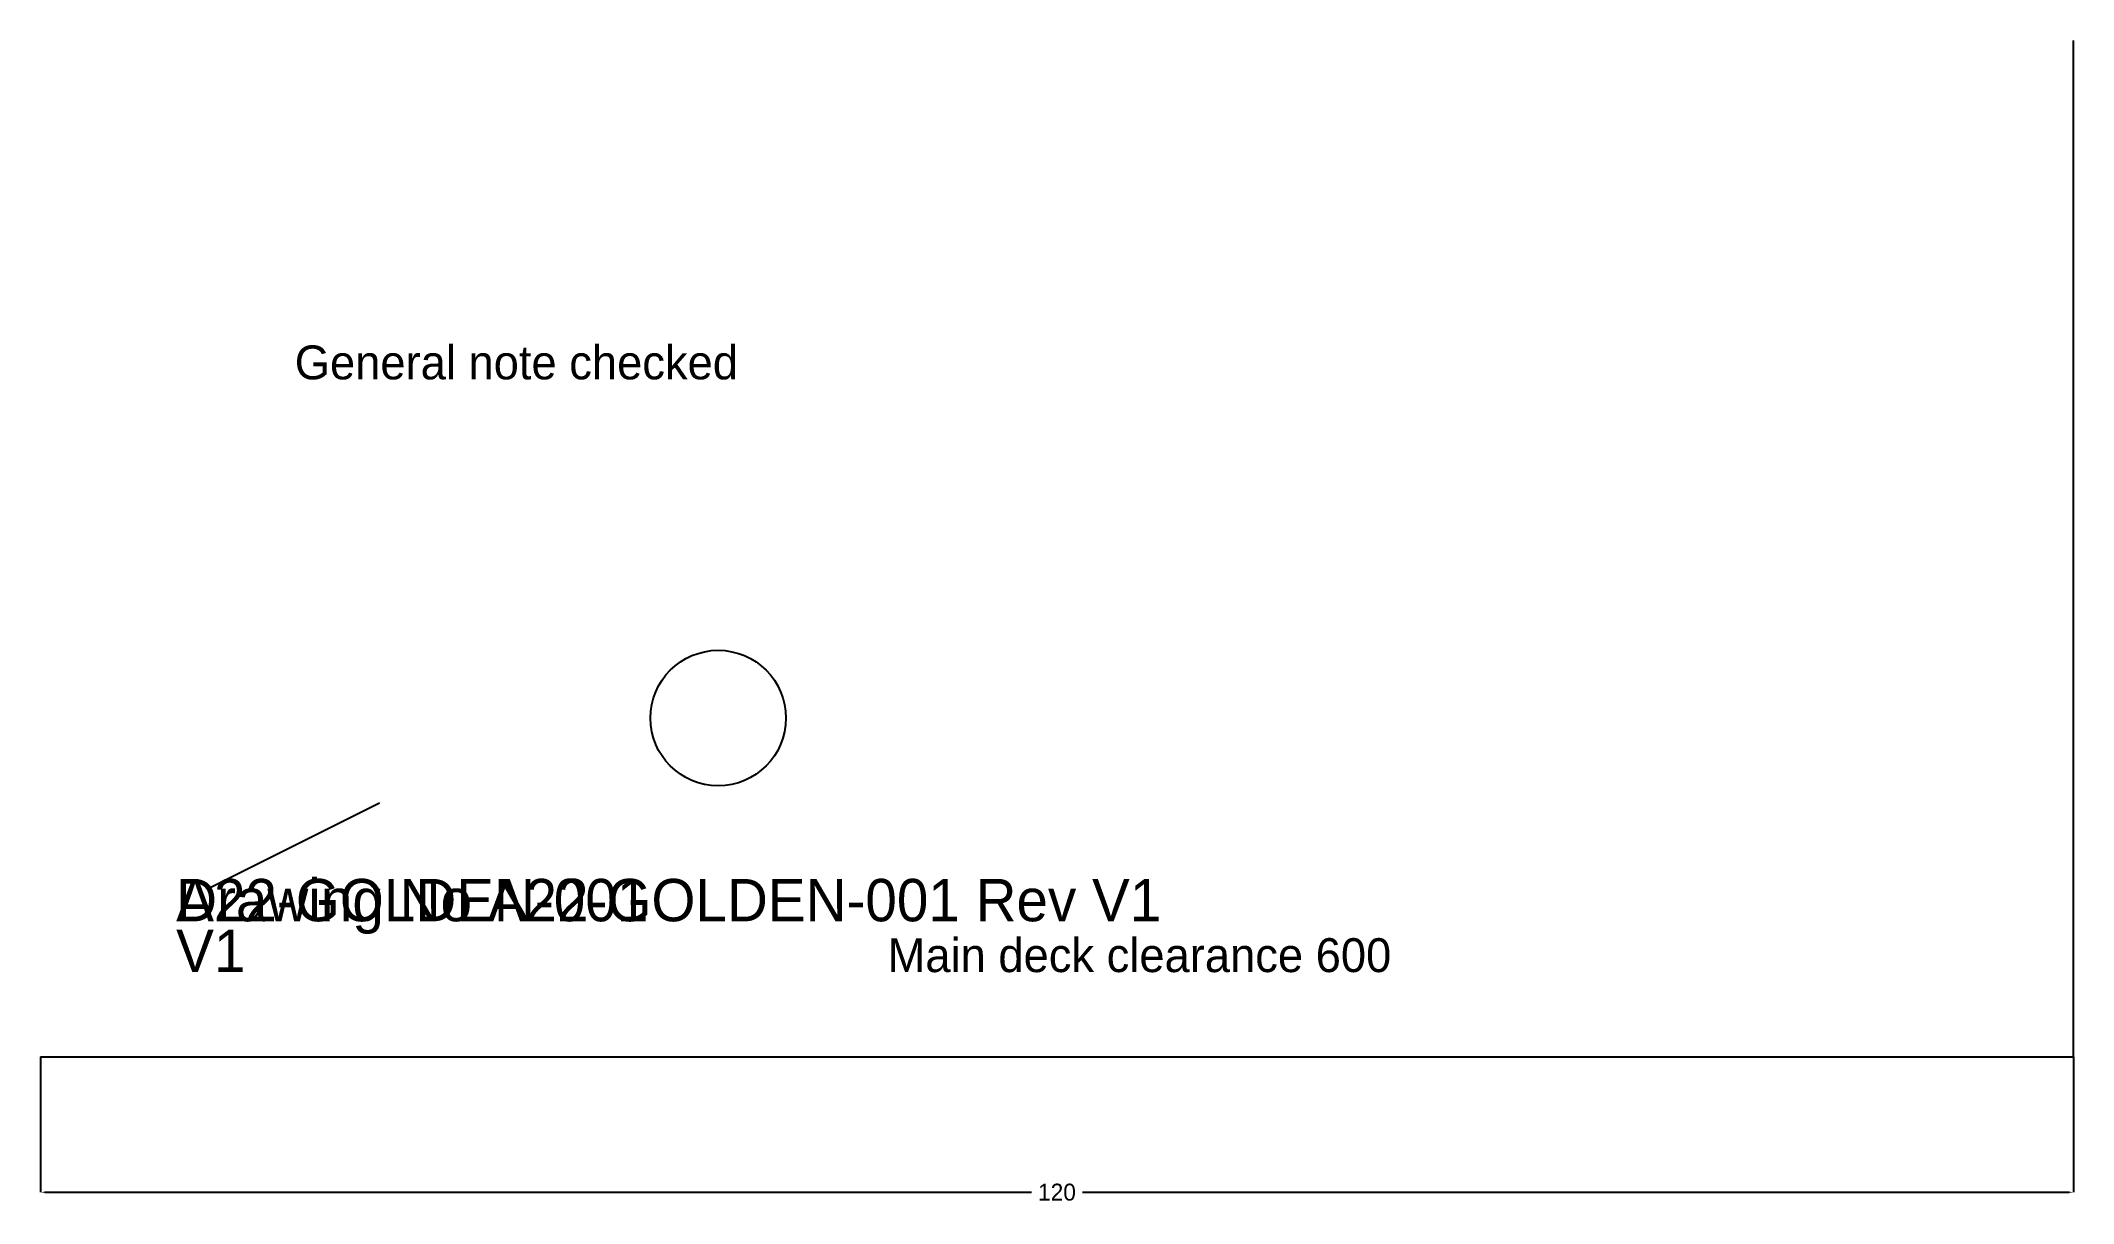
# Model space of a CAD drawing. Header units: metres. Extents: x 0 to 120, y -9 to 60.
import ezdxf

# ---------------------------------------------------------------- set-up
doc = ezdxf.new("R2010")
doc.units = ezdxf.units.M
for name, color, linetype in [('BAD-LAYER', 7, 'Continuous'), ('DIM-MAIN', 7, 'Continuous'), ('S-HULL', 7, 'Continuous'), ('TEXT-NOTE', 7, 'Continuous'), ('TITLE', 7, 'Continuous')]:
    doc.layers.add(name, color=color, linetype=linetype)
doc.dimstyles.get("Standard").update_dxf_attribs({"dimtxt": 2.5, "dimasz": 2.5, "dimexe": 1.25, "dimexo": 0.625, "dimtad": 1, "dimcen": 2.5, "dimazin": 3, "dimtfac": 1, "dimtmove": 0, "dimatfit": 3})

# ---------------------------------------------------------------- blocks, each defined once
blk = doc.blocks.new('TITLE_BLOCK')
at = {"layer": 'TITLE'}
for tag, p in [('DRAWING_NO', (0, 0)), ('REVISION', (0, -4))]:
    blk.add_attdef(tag, p, '', height=2.5, dxfattribs=at)
blk = doc.blocks.new('_CLOSEDFILLED')
at = {"color": 0, "linetype": 'BYBLOCK'}
blk.add_solid([(-1, 0.16), (0, 0), (-1, -0.16)], dxfattribs=at)
blk = doc.blocks.new('*D1')
for p, q in [((0, 0), (0, -8)), ((120, 0), (120, -8)), ((0.25, -8), (58.5, -8)), ((61.5, -8), (119.75, -8))]:
    blk.add_line(p, q)
at = {"layer": 'Defpoints'}
for p in [(0, 0), (120, 0), (0, -8)]:
    blk.add_point(p, dxfattribs=at)
at = {"layer": 'DIM-MAIN', "xscale": 0.25, "yscale": 0.25, "rotation": 180}
blk.add_blockref('_CLOSEDFILLED', (0, -8), dxfattribs=at)
at = {"layer": 'DIM-MAIN', "xscale": 0.25, "yscale": 0.25}
blk.add_blockref('_CLOSEDFILLED', (120, -8), dxfattribs=at)
at = {"layer": 'DIM-MAIN', "insert": (60, -8), "char_height": 1, "attachment_point": 5}
blk.add_mtext('120', dxfattribs=at)

msp = doc.modelspace()

# ---------------------------------------------------------------- linework, layer by layer
at = {"layer": 'BAD-LAYER'}
msp.add_line((10, 10), (20, 15), dxfattribs=at)
at = {"layer": 'S-HULL'}
for p, q in [((120, 0), (120, 60)), ((0, 0), (120, 0))]:
    msp.add_line(p, q, dxfattribs=at)
msp.add_circle((40, 20), 4, dxfattribs=at)

# ---------------------------------------------------------------- block references
at = {"layer": 'TITLE'}
ref = msp.add_blockref('TITLE_BLOCK', (0, 0), dxfattribs=at)
ref.add_attrib('DRAWING_NO', 'A22-GOLDEN-001', (8, 8), dxfattribs={"height": 2.5})
ref.add_attrib('REVISION', 'V1', (8, 5), dxfattribs={"height": 2.5})

# ---------------------------------------------------------------- texts
at = {"layer": 'DIM-MAIN'}
msp.add_text('Main deck clearance 600', height=2, dxfattribs=at).set_placement((50, 5))
at = {"layer": 'TEXT-NOTE'}
msp.add_text('General note checked', height=2, dxfattribs=at).set_placement((15, 40))
at = {"layer": 'TITLE'}
msp.add_text('Drawing No A22-GOLDEN-001 Rev V1', height=2.5, dxfattribs=at).set_placement((8, 8))

# ---------------------------------------------------------------- dimensions: what is measured, and where the dimension line sits
at = {"layer": 'DIM-MAIN'}
dim = msp.add_linear_dim(base=(0, -8), p1=(0, 0), p2=(120, 0), dimstyle='Standard', dxfattribs=at)
dim.commit()
dim.dimension.update_dxf_attribs({"geometry": '*D1', "text_midpoint": (60, -8)})

doc.saveas('drawing.dxf')
